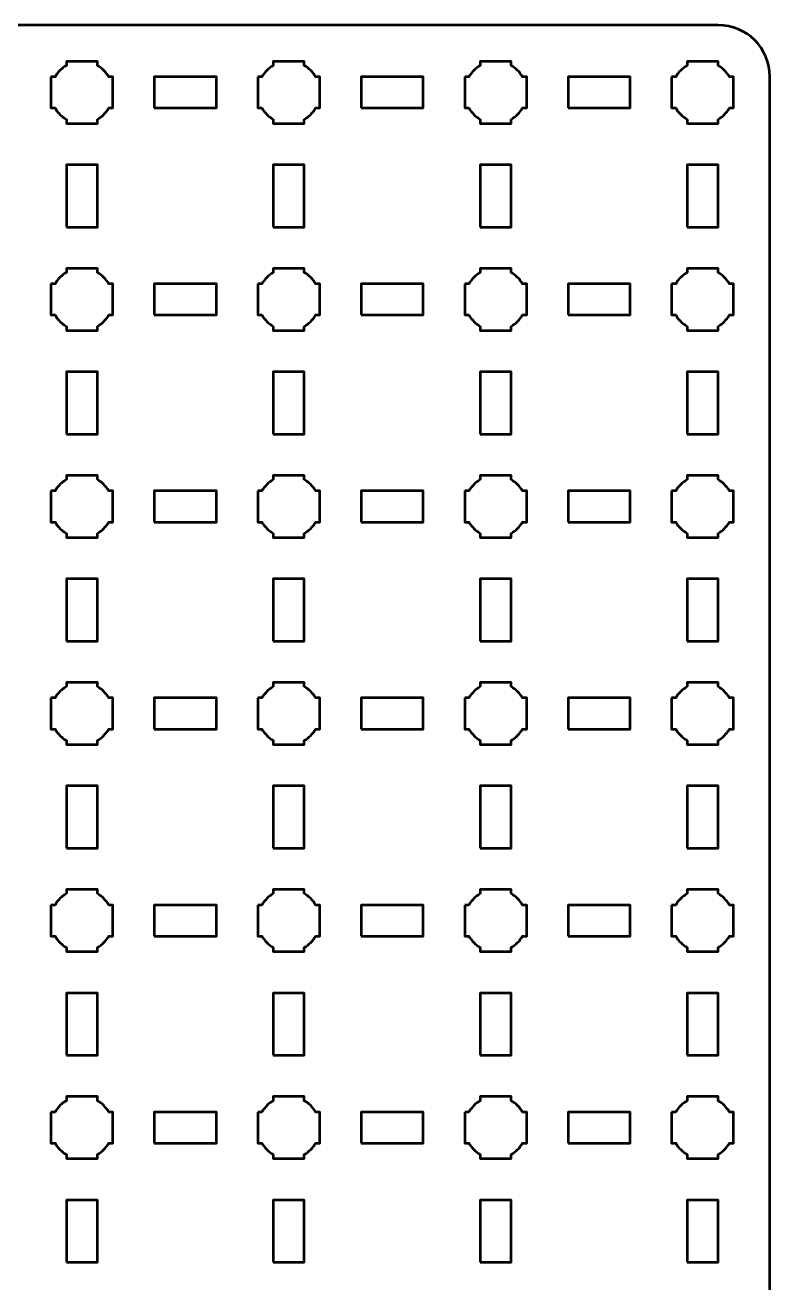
# Model space of a CAD drawing. Header units: centimetres. Extents: x -40.1 to 19.1, y -39.5 to 9.8.
# Drawn here: x 11.95 to 19.15, y -2.35 to 9.8 of the extents above; entities that cross this region are included whole.
import ezdxf

# ---------------------------------------------------------------- set-up
doc = ezdxf.new("R2010")
doc.units = ezdxf.units.CM
doc.header["$MEASUREMENT"] = 0
doc.layers.add('Layer 1', color=7, linetype='Continuous')

msp = doc.modelspace()

# ---------------------------------------------------------------- linework, layer by layer
at = {"layer": 'Layer 1', "color": 250, "lineweight": 53}
for points in [[(13.2, 9), (13.8, 9), (13.8, 9.3), (13.2, 9.3), (13.2, 9)], [(15.2, 9), (15.8, 9), (15.8, 9.3), (15.2, 9.3), (15.2, 9)], [(17.2, 9), (17.8, 9), (17.8, 9.3), (17.2, 9.3), (17.2, 9)], [(12.35, 7.85), (12.65, 7.85), (12.65, 8.45), (12.35, 8.45), (12.35, 7.85)], [(14.35, 7.85), (14.65, 7.85), (14.65, 8.45), (14.35, 8.45), (14.35, 7.85)], [(16.35, 7.85), (16.65, 7.85), (16.65, 8.45), (16.35, 8.45), (16.35, 7.85)], [(18.35, 7.85), (18.65, 7.85), (18.65, 8.45), (18.35, 8.45), (18.35, 7.85)], [(13.2, 7), (13.8, 7), (13.8, 7.3), (13.2, 7.3), (13.2, 7)], [(15.2, 7), (15.8, 7), (15.8, 7.3), (15.2, 7.3), (15.2, 7)], [(17.2, 7), (17.8, 7), (17.8, 7.3), (17.2, 7.3), (17.2, 7)], [(12.35, 5.85), (12.65, 5.85), (12.65, 6.45), (12.35, 6.45), (12.35, 5.85)], [(14.35, 5.85), (14.65, 5.85), (14.65, 6.45), (14.35, 6.45), (14.35, 5.85)], [(16.35, 5.85), (16.65, 5.85), (16.65, 6.45), (16.35, 6.45), (16.35, 5.85)], [(18.35, 5.85), (18.65, 5.85), (18.65, 6.45), (18.35, 6.45), (18.35, 5.85)], [(13.2, 5), (13.8, 5), (13.8, 5.3), (13.2, 5.3), (13.2, 5)], [(15.2, 5), (15.8, 5), (15.8, 5.3), (15.2, 5.3), (15.2, 5)], [(17.2, 5), (17.8, 5), (17.8, 5.3), (17.2, 5.3), (17.2, 5)], [(12.35, 3.85), (12.65, 3.85), (12.65, 4.45), (12.35, 4.45), (12.35, 3.85)], [(14.35, 3.85), (14.65, 3.85), (14.65, 4.45), (14.35, 4.45), (14.35, 3.85)], [(16.35, 3.85), (16.65, 3.85), (16.65, 4.45), (16.35, 4.45), (16.35, 3.85)], [(18.35, 3.85), (18.65, 3.85), (18.65, 4.45), (18.35, 4.45), (18.35, 3.85)], [(13.2, 3), (13.8, 3), (13.8, 3.3), (13.2, 3.3), (13.2, 3)], [(15.2, 3), (15.8, 3), (15.8, 3.3), (15.2, 3.3), (15.2, 3)], [(17.2, 3), (17.8, 3), (17.8, 3.3), (17.2, 3.3), (17.2, 3)], [(12.35, 1.85), (12.65, 1.85), (12.65, 2.45), (12.35, 2.45), (12.35, 1.85)], [(14.35, 1.85), (14.65, 1.85), (14.65, 2.45), (14.35, 2.45), (14.35, 1.85)], [(16.35, 1.85), (16.65, 1.85), (16.65, 2.45), (16.35, 2.45), (16.35, 1.85)], [(18.35, 1.85), (18.65, 1.85), (18.65, 2.45), (18.35, 2.45), (18.35, 1.85)], [(13.2, 1), (13.8, 1), (13.8, 1.3), (13.2, 1.3), (13.2, 1)], [(15.2, 1), (15.8, 1), (15.8, 1.3), (15.2, 1.3), (15.2, 1)], [(17.2, 1), (17.8, 1), (17.8, 1.3), (17.2, 1.3), (17.2, 1)], [(12.35, -0.15), (12.65, -0.15), (12.65, 0.45), (12.35, 0.45), (12.35, -0.15)], [(14.35, -0.15), (14.65, -0.15), (14.65, 0.45), (14.35, 0.45), (14.35, -0.15)], [(16.35, -0.15), (16.65, -0.15), (16.65, 0.45), (16.35, 0.45), (16.35, -0.15)], [(18.35, -0.15), (18.65, -0.15), (18.65, 0.45), (18.35, 0.45), (18.35, -0.15)], [(13.2, -1), (13.8, -1), (13.8, -0.7), (13.2, -0.7), (13.2, -1)], [(15.2, -1), (15.8, -1), (15.8, -0.7), (15.2, -0.7), (15.2, -1)], [(17.2, -1), (17.8, -1), (17.8, -0.7), (17.2, -0.7), (17.2, -1)], [(12.35, -2.15), (12.65, -2.15), (12.65, -1.55), (12.35, -1.55), (12.35, -2.15)], [(14.35, -2.15), (14.65, -2.15), (14.65, -1.55), (14.35, -1.55), (14.35, -2.15)], [(16.35, -2.15), (16.65, -2.15), (16.65, -1.55), (16.35, -1.55), (16.35, -2.15)], [(18.35, -2.15), (18.65, -2.15), (18.65, -1.55), (18.35, -1.55), (18.35, -2.15)]]:
    msp.add_lwpolyline(points, close=True, dxfattribs=at)
msp.add_open_spline([(-40.15, -39), (-40.15, -39), (-40.15, 9.3), (-40.15, 9.3), (-40.15, 9.3), (-40.15, 9.57609), (-39.92609, 9.8), (-39.65, 9.8), (-39.65, 9.8), (-39.65, 9.8), (18.65, 9.8), (18.65, 9.8), (18.65, 9.8), (18.92609, 9.8), (19.15, 9.57609), (19.15, 9.3), (19.15, 9.3), (19.15, 9.3), (19.15, -39), (19.15, -39), (19.15, -39), (19.15, -39.27609), (18.92609, -39.5), (18.65, -39.5), (18.65, -39.5), (18.65, -39.5), (-39.65, -39.5), (-39.65, -39.5), (-39.65, -39.5), (-39.92609, -39.5), (-40.15, -39.27609), (-40.15, -39)], degree=3, knots=[0, 0, 0, 0, 0.125, 0.125, 0.125, 0.125, 0.25, 0.25, 0.25, 0.25, 0.375, 0.375, 0.375, 0.375, 0.5, 0.5, 0.5, 0.5, 0.625, 0.625, 0.625, 0.625, 0.75, 0.75, 0.75, 0.75, 0.875, 0.875, 0.875, 0.875, 1, 1, 1, 1], dxfattribs=at)
at = {"layer": 'Layer 1', "lineweight": 53}
for points in [[(12.2, 9.3), (12.2, 9.3), (12.24015, 9.3), (12.24015, 9.3), (12.24015, 9.3), (12.2665, 9.34553), (12.30447, 9.3835), (12.35, 9.40985), (12.35, 9.40985), (12.35, 9.40985), (12.35, 9.45), (12.35, 9.45), (12.35, 9.45), (12.35, 9.45), (12.5, 9.45), (12.5, 9.45), (12.5, 9.45), (12.5, 9.45), (12.65, 9.45), (12.65, 9.45), (12.65, 9.45), (12.65, 9.45), (12.65, 9.40985), (12.65, 9.40985), (12.65, 9.40985), (12.69553, 9.3835), (12.7335, 9.34553), (12.75985, 9.3), (12.75985, 9.3), (12.75985, 9.3), (12.8, 9.3), (12.8, 9.3), (12.8, 9.3), (12.8, 9.3), (12.8, 9.15), (12.8, 9.15), (12.8, 9.15), (12.8, 9.15), (12.8, 9), (12.8, 9), (12.8, 9), (12.8, 9), (12.75985, 9), (12.75985, 9), (12.75985, 9), (12.7335, 8.95447), (12.69553, 8.9165), (12.65, 8.89015), (12.65, 8.89015), (12.65, 8.89015), (12.65, 8.85), (12.65, 8.85), (12.65, 8.85), (12.65, 8.85), (12.5, 8.85), (12.5, 8.85), (12.5, 8.85), (12.5, 8.85), (12.35, 8.85), (12.35, 8.85), (12.35, 8.85), (12.35, 8.85), (12.35, 8.89015), (12.35, 8.89015), (12.35, 8.89015), (12.30447, 8.9165), (12.2665, 8.95447), (12.24015, 9), (12.24015, 9), (12.24015, 9), (12.2, 9), (12.2, 9), (12.2, 9), (12.2, 9), (12.2, 9.15), (12.2, 9.15), (12.2, 9.15), (12.2, 9.15), (12.2, 9.3), (12.2, 9.3)], [(14.2, 9.3), (14.2, 9.3), (14.24015, 9.3), (14.24015, 9.3), (14.24015, 9.3), (14.2665, 9.34553), (14.30447, 9.3835), (14.35, 9.40985), (14.35, 9.40985), (14.35, 9.40985), (14.35, 9.45), (14.35, 9.45), (14.35, 9.45), (14.35, 9.45), (14.5, 9.45), (14.5, 9.45), (14.5, 9.45), (14.5, 9.45), (14.65, 9.45), (14.65, 9.45), (14.65, 9.45), (14.65, 9.45), (14.65, 9.40985), (14.65, 9.40985), (14.65, 9.40985), (14.69553, 9.3835), (14.7335, 9.34553), (14.75985, 9.3), (14.75985, 9.3), (14.75985, 9.3), (14.8, 9.3), (14.8, 9.3), (14.8, 9.3), (14.8, 9.3), (14.8, 9.15), (14.8, 9.15), (14.8, 9.15), (14.8, 9.15), (14.8, 9), (14.8, 9), (14.8, 9), (14.8, 9), (14.75985, 9), (14.75985, 9), (14.75985, 9), (14.7335, 8.95447), (14.69553, 8.9165), (14.65, 8.89015), (14.65, 8.89015), (14.65, 8.89015), (14.65, 8.85), (14.65, 8.85), (14.65, 8.85), (14.65, 8.85), (14.5, 8.85), (14.5, 8.85), (14.5, 8.85), (14.5, 8.85), (14.35, 8.85), (14.35, 8.85), (14.35, 8.85), (14.35, 8.85), (14.35, 8.89015), (14.35, 8.89015), (14.35, 8.89015), (14.30447, 8.9165), (14.2665, 8.95447), (14.24015, 9), (14.24015, 9), (14.24015, 9), (14.2, 9), (14.2, 9), (14.2, 9), (14.2, 9), (14.2, 9.15), (14.2, 9.15), (14.2, 9.15), (14.2, 9.15), (14.2, 9.3), (14.2, 9.3)], [(16.2, 9.3), (16.2, 9.3), (16.24015, 9.3), (16.24015, 9.3), (16.24015, 9.3), (16.2665, 9.34553), (16.30447, 9.3835), (16.35, 9.40985), (16.35, 9.40985), (16.35, 9.40985), (16.35, 9.45), (16.35, 9.45), (16.35, 9.45), (16.35, 9.45), (16.5, 9.45), (16.5, 9.45), (16.5, 9.45), (16.5, 9.45), (16.65, 9.45), (16.65, 9.45), (16.65, 9.45), (16.65, 9.45), (16.65, 9.40985), (16.65, 9.40985), (16.65, 9.40985), (16.69553, 9.3835), (16.7335, 9.34553), (16.75985, 9.3), (16.75985, 9.3), (16.75985, 9.3), (16.8, 9.3), (16.8, 9.3), (16.8, 9.3), (16.8, 9.3), (16.8, 9.15), (16.8, 9.15), (16.8, 9.15), (16.8, 9.15), (16.8, 9), (16.8, 9), (16.8, 9), (16.8, 9), (16.75985, 9), (16.75985, 9), (16.75985, 9), (16.7335, 8.95447), (16.69553, 8.9165), (16.65, 8.89015), (16.65, 8.89015), (16.65, 8.89015), (16.65, 8.85), (16.65, 8.85), (16.65, 8.85), (16.65, 8.85), (16.5, 8.85), (16.5, 8.85), (16.5, 8.85), (16.5, 8.85), (16.35, 8.85), (16.35, 8.85), (16.35, 8.85), (16.35, 8.85), (16.35, 8.89015), (16.35, 8.89015), (16.35, 8.89015), (16.30447, 8.9165), (16.2665, 8.95447), (16.24015, 9), (16.24015, 9), (16.24015, 9), (16.2, 9), (16.2, 9), (16.2, 9), (16.2, 9), (16.2, 9.15), (16.2, 9.15), (16.2, 9.15), (16.2, 9.15), (16.2, 9.3), (16.2, 9.3)], [(18.2, 9.3), (18.2, 9.3), (18.24015, 9.3), (18.24015, 9.3), (18.24015, 9.3), (18.2665, 9.34553), (18.30447, 9.3835), (18.35, 9.40985), (18.35, 9.40985), (18.35, 9.40985), (18.35, 9.45), (18.35, 9.45), (18.35, 9.45), (18.35, 9.45), (18.5, 9.45), (18.5, 9.45), (18.5, 9.45), (18.5, 9.45), (18.65, 9.45), (18.65, 9.45), (18.65, 9.45), (18.65, 9.45), (18.65, 9.40985), (18.65, 9.40985), (18.65, 9.40985), (18.69553, 9.3835), (18.7335, 9.34553), (18.75985, 9.3), (18.75985, 9.3), (18.75985, 9.3), (18.8, 9.3), (18.8, 9.3), (18.8, 9.3), (18.8, 9.3), (18.8, 9.15), (18.8, 9.15), (18.8, 9.15), (18.8, 9.15), (18.8, 9), (18.8, 9), (18.8, 9), (18.8, 9), (18.75985, 9), (18.75985, 9), (18.75985, 9), (18.7335, 8.95447), (18.69553, 8.9165), (18.65, 8.89015), (18.65, 8.89015), (18.65, 8.89015), (18.65, 8.85), (18.65, 8.85), (18.65, 8.85), (18.65, 8.85), (18.5, 8.85), (18.5, 8.85), (18.5, 8.85), (18.5, 8.85), (18.35, 8.85), (18.35, 8.85), (18.35, 8.85), (18.35, 8.85), (18.35, 8.89015), (18.35, 8.89015), (18.35, 8.89015), (18.30447, 8.9165), (18.2665, 8.95447), (18.24015, 9), (18.24015, 9), (18.24015, 9), (18.2, 9), (18.2, 9), (18.2, 9), (18.2, 9), (18.2, 9.15), (18.2, 9.15), (18.2, 9.15), (18.2, 9.15), (18.2, 9.3), (18.2, 9.3)], [(12.2, 7.3), (12.2, 7.3), (12.24015, 7.3), (12.24015, 7.3), (12.24015, 7.3), (12.2665, 7.34553), (12.30447, 7.3835), (12.35, 7.40985), (12.35, 7.40985), (12.35, 7.40985), (12.35, 7.45), (12.35, 7.45), (12.35, 7.45), (12.35, 7.45), (12.5, 7.45), (12.5, 7.45), (12.5, 7.45), (12.5, 7.45), (12.65, 7.45), (12.65, 7.45), (12.65, 7.45), (12.65, 7.45), (12.65, 7.40985), (12.65, 7.40985), (12.65, 7.40985), (12.69553, 7.3835), (12.7335, 7.34553), (12.75985, 7.3), (12.75985, 7.3), (12.75985, 7.3), (12.8, 7.3), (12.8, 7.3), (12.8, 7.3), (12.8, 7.3), (12.8, 7.15), (12.8, 7.15), (12.8, 7.15), (12.8, 7.15), (12.8, 7), (12.8, 7), (12.8, 7), (12.8, 7), (12.75985, 7), (12.75985, 7), (12.75985, 7), (12.7335, 6.95447), (12.69553, 6.9165), (12.65, 6.89015), (12.65, 6.89015), (12.65, 6.89015), (12.65, 6.85), (12.65, 6.85), (12.65, 6.85), (12.65, 6.85), (12.5, 6.85), (12.5, 6.85), (12.5, 6.85), (12.5, 6.85), (12.35, 6.85), (12.35, 6.85), (12.35, 6.85), (12.35, 6.85), (12.35, 6.89015), (12.35, 6.89015), (12.35, 6.89015), (12.30447, 6.9165), (12.2665, 6.95447), (12.24015, 7), (12.24015, 7), (12.24015, 7), (12.2, 7), (12.2, 7), (12.2, 7), (12.2, 7), (12.2, 7.15), (12.2, 7.15), (12.2, 7.15), (12.2, 7.15), (12.2, 7.3), (12.2, 7.3)], [(14.2, 7.3), (14.2, 7.3), (14.24015, 7.3), (14.24015, 7.3), (14.24015, 7.3), (14.2665, 7.34553), (14.30447, 7.3835), (14.35, 7.40985), (14.35, 7.40985), (14.35, 7.40985), (14.35, 7.45), (14.35, 7.45), (14.35, 7.45), (14.35, 7.45), (14.5, 7.45), (14.5, 7.45), (14.5, 7.45), (14.5, 7.45), (14.65, 7.45), (14.65, 7.45), (14.65, 7.45), (14.65, 7.45), (14.65, 7.40985), (14.65, 7.40985), (14.65, 7.40985), (14.69553, 7.3835), (14.7335, 7.34553), (14.75985, 7.3), (14.75985, 7.3), (14.75985, 7.3), (14.8, 7.3), (14.8, 7.3), (14.8, 7.3), (14.8, 7.3), (14.8, 7.15), (14.8, 7.15), (14.8, 7.15), (14.8, 7.15), (14.8, 7), (14.8, 7), (14.8, 7), (14.8, 7), (14.75985, 7), (14.75985, 7), (14.75985, 7), (14.7335, 6.95447), (14.69553, 6.9165), (14.65, 6.89015), (14.65, 6.89015), (14.65, 6.89015), (14.65, 6.85), (14.65, 6.85), (14.65, 6.85), (14.65, 6.85), (14.5, 6.85), (14.5, 6.85), (14.5, 6.85), (14.5, 6.85), (14.35, 6.85), (14.35, 6.85), (14.35, 6.85), (14.35, 6.85), (14.35, 6.89015), (14.35, 6.89015), (14.35, 6.89015), (14.30447, 6.9165), (14.2665, 6.95447), (14.24015, 7), (14.24015, 7), (14.24015, 7), (14.2, 7), (14.2, 7), (14.2, 7), (14.2, 7), (14.2, 7.15), (14.2, 7.15), (14.2, 7.15), (14.2, 7.15), (14.2, 7.3), (14.2, 7.3)], [(16.2, 7.3), (16.2, 7.3), (16.24015, 7.3), (16.24015, 7.3), (16.24015, 7.3), (16.2665, 7.34553), (16.30447, 7.3835), (16.35, 7.40985), (16.35, 7.40985), (16.35, 7.40985), (16.35, 7.45), (16.35, 7.45), (16.35, 7.45), (16.35, 7.45), (16.5, 7.45), (16.5, 7.45), (16.5, 7.45), (16.5, 7.45), (16.65, 7.45), (16.65, 7.45), (16.65, 7.45), (16.65, 7.45), (16.65, 7.40985), (16.65, 7.40985), (16.65, 7.40985), (16.69553, 7.3835), (16.7335, 7.34553), (16.75985, 7.3), (16.75985, 7.3), (16.75985, 7.3), (16.8, 7.3), (16.8, 7.3), (16.8, 7.3), (16.8, 7.3), (16.8, 7.15), (16.8, 7.15), (16.8, 7.15), (16.8, 7.15), (16.8, 7), (16.8, 7), (16.8, 7), (16.8, 7), (16.75985, 7), (16.75985, 7), (16.75985, 7), (16.7335, 6.95447), (16.69553, 6.9165), (16.65, 6.89015), (16.65, 6.89015), (16.65, 6.89015), (16.65, 6.85), (16.65, 6.85), (16.65, 6.85), (16.65, 6.85), (16.5, 6.85), (16.5, 6.85), (16.5, 6.85), (16.5, 6.85), (16.35, 6.85), (16.35, 6.85), (16.35, 6.85), (16.35, 6.85), (16.35, 6.89015), (16.35, 6.89015), (16.35, 6.89015), (16.30447, 6.9165), (16.2665, 6.95447), (16.24015, 7), (16.24015, 7), (16.24015, 7), (16.2, 7), (16.2, 7), (16.2, 7), (16.2, 7), (16.2, 7.15), (16.2, 7.15), (16.2, 7.15), (16.2, 7.15), (16.2, 7.3), (16.2, 7.3)], [(18.2, 7.3), (18.2, 7.3), (18.24015, 7.3), (18.24015, 7.3), (18.24015, 7.3), (18.2665, 7.34553), (18.30447, 7.3835), (18.35, 7.40985), (18.35, 7.40985), (18.35, 7.40985), (18.35, 7.45), (18.35, 7.45), (18.35, 7.45), (18.35, 7.45), (18.5, 7.45), (18.5, 7.45), (18.5, 7.45), (18.5, 7.45), (18.65, 7.45), (18.65, 7.45), (18.65, 7.45), (18.65, 7.45), (18.65, 7.40985), (18.65, 7.40985), (18.65, 7.40985), (18.69553, 7.3835), (18.7335, 7.34553), (18.75985, 7.3), (18.75985, 7.3), (18.75985, 7.3), (18.8, 7.3), (18.8, 7.3), (18.8, 7.3), (18.8, 7.3), (18.8, 7.15), (18.8, 7.15), (18.8, 7.15), (18.8, 7.15), (18.8, 7), (18.8, 7), (18.8, 7), (18.8, 7), (18.75985, 7), (18.75985, 7), (18.75985, 7), (18.7335, 6.95447), (18.69553, 6.9165), (18.65, 6.89015), (18.65, 6.89015), (18.65, 6.89015), (18.65, 6.85), (18.65, 6.85), (18.65, 6.85), (18.65, 6.85), (18.5, 6.85), (18.5, 6.85), (18.5, 6.85), (18.5, 6.85), (18.35, 6.85), (18.35, 6.85), (18.35, 6.85), (18.35, 6.85), (18.35, 6.89015), (18.35, 6.89015), (18.35, 6.89015), (18.30447, 6.9165), (18.2665, 6.95447), (18.24015, 7), (18.24015, 7), (18.24015, 7), (18.2, 7), (18.2, 7), (18.2, 7), (18.2, 7), (18.2, 7.15), (18.2, 7.15), (18.2, 7.15), (18.2, 7.15), (18.2, 7.3), (18.2, 7.3)], [(12.2, 5.3), (12.2, 5.3), (12.24015, 5.3), (12.24015, 5.3), (12.24015, 5.3), (12.2665, 5.34553), (12.30447, 5.3835), (12.35, 5.40985), (12.35, 5.40985), (12.35, 5.40985), (12.35, 5.45), (12.35, 5.45), (12.35, 5.45), (12.35, 5.45), (12.5, 5.45), (12.5, 5.45), (12.5, 5.45), (12.5, 5.45), (12.65, 5.45), (12.65, 5.45), (12.65, 5.45), (12.65, 5.45), (12.65, 5.40985), (12.65, 5.40985), (12.65, 5.40985), (12.69553, 5.3835), (12.7335, 5.34553), (12.75985, 5.3), (12.75985, 5.3), (12.75985, 5.3), (12.8, 5.3), (12.8, 5.3), (12.8, 5.3), (12.8, 5.3), (12.8, 5.15), (12.8, 5.15), (12.8, 5.15), (12.8, 5.15), (12.8, 5), (12.8, 5), (12.8, 5), (12.8, 5), (12.75985, 5), (12.75985, 5), (12.75985, 5), (12.7335, 4.95447), (12.69553, 4.9165), (12.65, 4.89015), (12.65, 4.89015), (12.65, 4.89015), (12.65, 4.85), (12.65, 4.85), (12.65, 4.85), (12.65, 4.85), (12.5, 4.85), (12.5, 4.85), (12.5, 4.85), (12.5, 4.85), (12.35, 4.85), (12.35, 4.85), (12.35, 4.85), (12.35, 4.85), (12.35, 4.89015), (12.35, 4.89015), (12.35, 4.89015), (12.30447, 4.9165), (12.2665, 4.95447), (12.24015, 5), (12.24015, 5), (12.24015, 5), (12.2, 5), (12.2, 5), (12.2, 5), (12.2, 5), (12.2, 5.15), (12.2, 5.15), (12.2, 5.15), (12.2, 5.15), (12.2, 5.3), (12.2, 5.3)], [(14.2, 5.3), (14.2, 5.3), (14.24015, 5.3), (14.24015, 5.3), (14.24015, 5.3), (14.2665, 5.34553), (14.30447, 5.3835), (14.35, 5.40985), (14.35, 5.40985), (14.35, 5.40985), (14.35, 5.45), (14.35, 5.45), (14.35, 5.45), (14.35, 5.45), (14.5, 5.45), (14.5, 5.45), (14.5, 5.45), (14.5, 5.45), (14.65, 5.45), (14.65, 5.45), (14.65, 5.45), (14.65, 5.45), (14.65, 5.40985), (14.65, 5.40985), (14.65, 5.40985), (14.69553, 5.3835), (14.7335, 5.34553), (14.75985, 5.3), (14.75985, 5.3), (14.75985, 5.3), (14.8, 5.3), (14.8, 5.3), (14.8, 5.3), (14.8, 5.3), (14.8, 5.15), (14.8, 5.15), (14.8, 5.15), (14.8, 5.15), (14.8, 5), (14.8, 5), (14.8, 5), (14.8, 5), (14.75985, 5), (14.75985, 5), (14.75985, 5), (14.7335, 4.95447), (14.69553, 4.9165), (14.65, 4.89015), (14.65, 4.89015), (14.65, 4.89015), (14.65, 4.85), (14.65, 4.85), (14.65, 4.85), (14.65, 4.85), (14.5, 4.85), (14.5, 4.85), (14.5, 4.85), (14.5, 4.85), (14.35, 4.85), (14.35, 4.85), (14.35, 4.85), (14.35, 4.85), (14.35, 4.89015), (14.35, 4.89015), (14.35, 4.89015), (14.30447, 4.9165), (14.2665, 4.95447), (14.24015, 5), (14.24015, 5), (14.24015, 5), (14.2, 5), (14.2, 5), (14.2, 5), (14.2, 5), (14.2, 5.15), (14.2, 5.15), (14.2, 5.15), (14.2, 5.15), (14.2, 5.3), (14.2, 5.3)], [(16.2, 5.3), (16.2, 5.3), (16.24015, 5.3), (16.24015, 5.3), (16.24015, 5.3), (16.2665, 5.34553), (16.30447, 5.3835), (16.35, 5.40985), (16.35, 5.40985), (16.35, 5.40985), (16.35, 5.45), (16.35, 5.45), (16.35, 5.45), (16.35, 5.45), (16.5, 5.45), (16.5, 5.45), (16.5, 5.45), (16.5, 5.45), (16.65, 5.45), (16.65, 5.45), (16.65, 5.45), (16.65, 5.45), (16.65, 5.40985), (16.65, 5.40985), (16.65, 5.40985), (16.69553, 5.3835), (16.7335, 5.34553), (16.75985, 5.3), (16.75985, 5.3), (16.75985, 5.3), (16.8, 5.3), (16.8, 5.3), (16.8, 5.3), (16.8, 5.3), (16.8, 5.15), (16.8, 5.15), (16.8, 5.15), (16.8, 5.15), (16.8, 5), (16.8, 5), (16.8, 5), (16.8, 5), (16.75985, 5), (16.75985, 5), (16.75985, 5), (16.7335, 4.95447), (16.69553, 4.9165), (16.65, 4.89015), (16.65, 4.89015), (16.65, 4.89015), (16.65, 4.85), (16.65, 4.85), (16.65, 4.85), (16.65, 4.85), (16.5, 4.85), (16.5, 4.85), (16.5, 4.85), (16.5, 4.85), (16.35, 4.85), (16.35, 4.85), (16.35, 4.85), (16.35, 4.85), (16.35, 4.89015), (16.35, 4.89015), (16.35, 4.89015), (16.30447, 4.9165), (16.2665, 4.95447), (16.24015, 5), (16.24015, 5), (16.24015, 5), (16.2, 5), (16.2, 5), (16.2, 5), (16.2, 5), (16.2, 5.15), (16.2, 5.15), (16.2, 5.15), (16.2, 5.15), (16.2, 5.3), (16.2, 5.3)], [(18.2, 5.3), (18.2, 5.3), (18.24015, 5.3), (18.24015, 5.3), (18.24015, 5.3), (18.2665, 5.34553), (18.30447, 5.3835), (18.35, 5.40985), (18.35, 5.40985), (18.35, 5.40985), (18.35, 5.45), (18.35, 5.45), (18.35, 5.45), (18.35, 5.45), (18.5, 5.45), (18.5, 5.45), (18.5, 5.45), (18.5, 5.45), (18.65, 5.45), (18.65, 5.45), (18.65, 5.45), (18.65, 5.45), (18.65, 5.40985), (18.65, 5.40985), (18.65, 5.40985), (18.69553, 5.3835), (18.7335, 5.34553), (18.75985, 5.3), (18.75985, 5.3), (18.75985, 5.3), (18.8, 5.3), (18.8, 5.3), (18.8, 5.3), (18.8, 5.3), (18.8, 5.15), (18.8, 5.15), (18.8, 5.15), (18.8, 5.15), (18.8, 5), (18.8, 5), (18.8, 5), (18.8, 5), (18.75985, 5), (18.75985, 5), (18.75985, 5), (18.7335, 4.95447), (18.69553, 4.9165), (18.65, 4.89015), (18.65, 4.89015), (18.65, 4.89015), (18.65, 4.85), (18.65, 4.85), (18.65, 4.85), (18.65, 4.85), (18.5, 4.85), (18.5, 4.85), (18.5, 4.85), (18.5, 4.85), (18.35, 4.85), (18.35, 4.85), (18.35, 4.85), (18.35, 4.85), (18.35, 4.89015), (18.35, 4.89015), (18.35, 4.89015), (18.30447, 4.9165), (18.2665, 4.95447), (18.24015, 5), (18.24015, 5), (18.24015, 5), (18.2, 5), (18.2, 5), (18.2, 5), (18.2, 5), (18.2, 5.15), (18.2, 5.15), (18.2, 5.15), (18.2, 5.15), (18.2, 5.3), (18.2, 5.3)], [(12.2, 3.3), (12.2, 3.3), (12.24015, 3.3), (12.24015, 3.3), (12.24015, 3.3), (12.2665, 3.34553), (12.30447, 3.3835), (12.35, 3.40985), (12.35, 3.40985), (12.35, 3.40985), (12.35, 3.45), (12.35, 3.45), (12.35, 3.45), (12.35, 3.45), (12.5, 3.45), (12.5, 3.45), (12.5, 3.45), (12.5, 3.45), (12.65, 3.45), (12.65, 3.45), (12.65, 3.45), (12.65, 3.45), (12.65, 3.40985), (12.65, 3.40985), (12.65, 3.40985), (12.69553, 3.3835), (12.7335, 3.34553), (12.75985, 3.3), (12.75985, 3.3), (12.75985, 3.3), (12.8, 3.3), (12.8, 3.3), (12.8, 3.3), (12.8, 3.3), (12.8, 3.15), (12.8, 3.15), (12.8, 3.15), (12.8, 3.15), (12.8, 3), (12.8, 3), (12.8, 3), (12.8, 3), (12.75985, 3), (12.75985, 3), (12.75985, 3), (12.7335, 2.95447), (12.69553, 2.9165), (12.65, 2.89015), (12.65, 2.89015), (12.65, 2.89015), (12.65, 2.85), (12.65, 2.85), (12.65, 2.85), (12.65, 2.85), (12.5, 2.85), (12.5, 2.85), (12.5, 2.85), (12.5, 2.85), (12.35, 2.85), (12.35, 2.85), (12.35, 2.85), (12.35, 2.85), (12.35, 2.89015), (12.35, 2.89015), (12.35, 2.89015), (12.30447, 2.9165), (12.2665, 2.95447), (12.24015, 3), (12.24015, 3), (12.24015, 3), (12.2, 3), (12.2, 3), (12.2, 3), (12.2, 3), (12.2, 3.15), (12.2, 3.15), (12.2, 3.15), (12.2, 3.15), (12.2, 3.3), (12.2, 3.3)], [(14.2, 3.3), (14.2, 3.3), (14.24015, 3.3), (14.24015, 3.3), (14.24015, 3.3), (14.2665, 3.34553), (14.30447, 3.3835), (14.35, 3.40985), (14.35, 3.40985), (14.35, 3.40985), (14.35, 3.45), (14.35, 3.45), (14.35, 3.45), (14.35, 3.45), (14.5, 3.45), (14.5, 3.45), (14.5, 3.45), (14.5, 3.45), (14.65, 3.45), (14.65, 3.45), (14.65, 3.45), (14.65, 3.45), (14.65, 3.40985), (14.65, 3.40985), (14.65, 3.40985), (14.69553, 3.3835), (14.7335, 3.34553), (14.75985, 3.3), (14.75985, 3.3), (14.75985, 3.3), (14.8, 3.3), (14.8, 3.3), (14.8, 3.3), (14.8, 3.3), (14.8, 3.15), (14.8, 3.15), (14.8, 3.15), (14.8, 3.15), (14.8, 3), (14.8, 3), (14.8, 3), (14.8, 3), (14.75985, 3), (14.75985, 3), (14.75985, 3), (14.7335, 2.95447), (14.69553, 2.9165), (14.65, 2.89015), (14.65, 2.89015), (14.65, 2.89015), (14.65, 2.85), (14.65, 2.85), (14.65, 2.85), (14.65, 2.85), (14.5, 2.85), (14.5, 2.85), (14.5, 2.85), (14.5, 2.85), (14.35, 2.85), (14.35, 2.85), (14.35, 2.85), (14.35, 2.85), (14.35, 2.89015), (14.35, 2.89015), (14.35, 2.89015), (14.30447, 2.9165), (14.2665, 2.95447), (14.24015, 3), (14.24015, 3), (14.24015, 3), (14.2, 3), (14.2, 3), (14.2, 3), (14.2, 3), (14.2, 3.15), (14.2, 3.15), (14.2, 3.15), (14.2, 3.15), (14.2, 3.3), (14.2, 3.3)], [(16.2, 3.3), (16.2, 3.3), (16.24015, 3.3), (16.24015, 3.3), (16.24015, 3.3), (16.2665, 3.34553), (16.30447, 3.3835), (16.35, 3.40985), (16.35, 3.40985), (16.35, 3.40985), (16.35, 3.45), (16.35, 3.45), (16.35, 3.45), (16.35, 3.45), (16.5, 3.45), (16.5, 3.45), (16.5, 3.45), (16.5, 3.45), (16.65, 3.45), (16.65, 3.45), (16.65, 3.45), (16.65, 3.45), (16.65, 3.40985), (16.65, 3.40985), (16.65, 3.40985), (16.69553, 3.3835), (16.7335, 3.34553), (16.75985, 3.3), (16.75985, 3.3), (16.75985, 3.3), (16.8, 3.3), (16.8, 3.3), (16.8, 3.3), (16.8, 3.3), (16.8, 3.15), (16.8, 3.15), (16.8, 3.15), (16.8, 3.15), (16.8, 3), (16.8, 3), (16.8, 3), (16.8, 3), (16.75985, 3), (16.75985, 3), (16.75985, 3), (16.7335, 2.95447), (16.69553, 2.9165), (16.65, 2.89015), (16.65, 2.89015), (16.65, 2.89015), (16.65, 2.85), (16.65, 2.85), (16.65, 2.85), (16.65, 2.85), (16.5, 2.85), (16.5, 2.85), (16.5, 2.85), (16.5, 2.85), (16.35, 2.85), (16.35, 2.85), (16.35, 2.85), (16.35, 2.85), (16.35, 2.89015), (16.35, 2.89015), (16.35, 2.89015), (16.30447, 2.9165), (16.2665, 2.95447), (16.24015, 3), (16.24015, 3), (16.24015, 3), (16.2, 3), (16.2, 3), (16.2, 3), (16.2, 3), (16.2, 3.15), (16.2, 3.15), (16.2, 3.15), (16.2, 3.15), (16.2, 3.3), (16.2, 3.3)], [(18.2, 3.3), (18.2, 3.3), (18.24015, 3.3), (18.24015, 3.3), (18.24015, 3.3), (18.2665, 3.34553), (18.30447, 3.3835), (18.35, 3.40985), (18.35, 3.40985), (18.35, 3.40985), (18.35, 3.45), (18.35, 3.45), (18.35, 3.45), (18.35, 3.45), (18.5, 3.45), (18.5, 3.45), (18.5, 3.45), (18.5, 3.45), (18.65, 3.45), (18.65, 3.45), (18.65, 3.45), (18.65, 3.45), (18.65, 3.40985), (18.65, 3.40985), (18.65, 3.40985), (18.69553, 3.3835), (18.7335, 3.34553), (18.75985, 3.3), (18.75985, 3.3), (18.75985, 3.3), (18.8, 3.3), (18.8, 3.3), (18.8, 3.3), (18.8, 3.3), (18.8, 3.15), (18.8, 3.15), (18.8, 3.15), (18.8, 3.15), (18.8, 3), (18.8, 3), (18.8, 3), (18.8, 3), (18.75985, 3), (18.75985, 3), (18.75985, 3), (18.7335, 2.95447), (18.69553, 2.9165), (18.65, 2.89015), (18.65, 2.89015), (18.65, 2.89015), (18.65, 2.85), (18.65, 2.85), (18.65, 2.85), (18.65, 2.85), (18.5, 2.85), (18.5, 2.85), (18.5, 2.85), (18.5, 2.85), (18.35, 2.85), (18.35, 2.85), (18.35, 2.85), (18.35, 2.85), (18.35, 2.89015), (18.35, 2.89015), (18.35, 2.89015), (18.30447, 2.9165), (18.2665, 2.95447), (18.24015, 3), (18.24015, 3), (18.24015, 3), (18.2, 3), (18.2, 3), (18.2, 3), (18.2, 3), (18.2, 3.15), (18.2, 3.15), (18.2, 3.15), (18.2, 3.15), (18.2, 3.3), (18.2, 3.3)], [(12.2, 1.3), (12.2, 1.3), (12.24015, 1.3), (12.24015, 1.3), (12.24015, 1.3), (12.2665, 1.34553), (12.30447, 1.3835), (12.35, 1.40985), (12.35, 1.40985), (12.35, 1.40985), (12.35, 1.45), (12.35, 1.45), (12.35, 1.45), (12.35, 1.45), (12.5, 1.45), (12.5, 1.45), (12.5, 1.45), (12.5, 1.45), (12.65, 1.45), (12.65, 1.45), (12.65, 1.45), (12.65, 1.45), (12.65, 1.40985), (12.65, 1.40985), (12.65, 1.40985), (12.69553, 1.3835), (12.7335, 1.34553), (12.75985, 1.3), (12.75985, 1.3), (12.75985, 1.3), (12.8, 1.3), (12.8, 1.3), (12.8, 1.3), (12.8, 1.3), (12.8, 1.15), (12.8, 1.15), (12.8, 1.15), (12.8, 1.15), (12.8, 1), (12.8, 1), (12.8, 1), (12.8, 1), (12.75985, 1), (12.75985, 1), (12.75985, 1), (12.7335, 0.95447), (12.69553, 0.9165), (12.65, 0.89015), (12.65, 0.89015), (12.65, 0.89015), (12.65, 0.85), (12.65, 0.85), (12.65, 0.85), (12.65, 0.85), (12.5, 0.85), (12.5, 0.85), (12.5, 0.85), (12.5, 0.85), (12.35, 0.85), (12.35, 0.85), (12.35, 0.85), (12.35, 0.85), (12.35, 0.89015), (12.35, 0.89015), (12.35, 0.89015), (12.30447, 0.9165), (12.2665, 0.95447), (12.24015, 1), (12.24015, 1), (12.24015, 1), (12.2, 1), (12.2, 1), (12.2, 1), (12.2, 1), (12.2, 1.15), (12.2, 1.15), (12.2, 1.15), (12.2, 1.15), (12.2, 1.3), (12.2, 1.3)], [(14.2, 1.3), (14.2, 1.3), (14.24015, 1.3), (14.24015, 1.3), (14.24015, 1.3), (14.2665, 1.34553), (14.30447, 1.3835), (14.35, 1.40985), (14.35, 1.40985), (14.35, 1.40985), (14.35, 1.45), (14.35, 1.45), (14.35, 1.45), (14.35, 1.45), (14.5, 1.45), (14.5, 1.45), (14.5, 1.45), (14.5, 1.45), (14.65, 1.45), (14.65, 1.45), (14.65, 1.45), (14.65, 1.45), (14.65, 1.40985), (14.65, 1.40985), (14.65, 1.40985), (14.69553, 1.3835), (14.7335, 1.34553), (14.75985, 1.3), (14.75985, 1.3), (14.75985, 1.3), (14.8, 1.3), (14.8, 1.3), (14.8, 1.3), (14.8, 1.3), (14.8, 1.15), (14.8, 1.15), (14.8, 1.15), (14.8, 1.15), (14.8, 1), (14.8, 1), (14.8, 1), (14.8, 1), (14.75985, 1), (14.75985, 1), (14.75985, 1), (14.7335, 0.95447), (14.69553, 0.9165), (14.65, 0.89015), (14.65, 0.89015), (14.65, 0.89015), (14.65, 0.85), (14.65, 0.85), (14.65, 0.85), (14.65, 0.85), (14.5, 0.85), (14.5, 0.85), (14.5, 0.85), (14.5, 0.85), (14.35, 0.85), (14.35, 0.85), (14.35, 0.85), (14.35, 0.85), (14.35, 0.89015), (14.35, 0.89015), (14.35, 0.89015), (14.30447, 0.9165), (14.2665, 0.95447), (14.24015, 1), (14.24015, 1), (14.24015, 1), (14.2, 1), (14.2, 1), (14.2, 1), (14.2, 1), (14.2, 1.15), (14.2, 1.15), (14.2, 1.15), (14.2, 1.15), (14.2, 1.3), (14.2, 1.3)], [(16.2, 1.3), (16.2, 1.3), (16.24015, 1.3), (16.24015, 1.3), (16.24015, 1.3), (16.2665, 1.34553), (16.30447, 1.3835), (16.35, 1.40985), (16.35, 1.40985), (16.35, 1.40985), (16.35, 1.45), (16.35, 1.45), (16.35, 1.45), (16.35, 1.45), (16.5, 1.45), (16.5, 1.45), (16.5, 1.45), (16.5, 1.45), (16.65, 1.45), (16.65, 1.45), (16.65, 1.45), (16.65, 1.45), (16.65, 1.40985), (16.65, 1.40985), (16.65, 1.40985), (16.69553, 1.3835), (16.7335, 1.34553), (16.75985, 1.3), (16.75985, 1.3), (16.75985, 1.3), (16.8, 1.3), (16.8, 1.3), (16.8, 1.3), (16.8, 1.3), (16.8, 1.15), (16.8, 1.15), (16.8, 1.15), (16.8, 1.15), (16.8, 1), (16.8, 1), (16.8, 1), (16.8, 1), (16.75985, 1), (16.75985, 1), (16.75985, 1), (16.7335, 0.95447), (16.69553, 0.9165), (16.65, 0.89015), (16.65, 0.89015), (16.65, 0.89015), (16.65, 0.85), (16.65, 0.85), (16.65, 0.85), (16.65, 0.85), (16.5, 0.85), (16.5, 0.85), (16.5, 0.85), (16.5, 0.85), (16.35, 0.85), (16.35, 0.85), (16.35, 0.85), (16.35, 0.85), (16.35, 0.89015), (16.35, 0.89015), (16.35, 0.89015), (16.30447, 0.9165), (16.2665, 0.95447), (16.24015, 1), (16.24015, 1), (16.24015, 1), (16.2, 1), (16.2, 1), (16.2, 1), (16.2, 1), (16.2, 1.15), (16.2, 1.15), (16.2, 1.15), (16.2, 1.15), (16.2, 1.3), (16.2, 1.3)], [(18.2, 1.3), (18.2, 1.3), (18.24015, 1.3), (18.24015, 1.3), (18.24015, 1.3), (18.2665, 1.34553), (18.30447, 1.3835), (18.35, 1.40985), (18.35, 1.40985), (18.35, 1.40985), (18.35, 1.45), (18.35, 1.45), (18.35, 1.45), (18.35, 1.45), (18.5, 1.45), (18.5, 1.45), (18.5, 1.45), (18.5, 1.45), (18.65, 1.45), (18.65, 1.45), (18.65, 1.45), (18.65, 1.45), (18.65, 1.40985), (18.65, 1.40985), (18.65, 1.40985), (18.69553, 1.3835), (18.7335, 1.34553), (18.75985, 1.3), (18.75985, 1.3), (18.75985, 1.3), (18.8, 1.3), (18.8, 1.3), (18.8, 1.3), (18.8, 1.3), (18.8, 1.15), (18.8, 1.15), (18.8, 1.15), (18.8, 1.15), (18.8, 1), (18.8, 1), (18.8, 1), (18.8, 1), (18.75985, 1), (18.75985, 1), (18.75985, 1), (18.7335, 0.95447), (18.69553, 0.9165), (18.65, 0.89015), (18.65, 0.89015), (18.65, 0.89015), (18.65, 0.85), (18.65, 0.85), (18.65, 0.85), (18.65, 0.85), (18.5, 0.85), (18.5, 0.85), (18.5, 0.85), (18.5, 0.85), (18.35, 0.85), (18.35, 0.85), (18.35, 0.85), (18.35, 0.85), (18.35, 0.89015), (18.35, 0.89015), (18.35, 0.89015), (18.30447, 0.9165), (18.2665, 0.95447), (18.24015, 1), (18.24015, 1), (18.24015, 1), (18.2, 1), (18.2, 1), (18.2, 1), (18.2, 1), (18.2, 1.15), (18.2, 1.15), (18.2, 1.15), (18.2, 1.15), (18.2, 1.3), (18.2, 1.3)], [(12.2, -0.7), (12.2, -0.7), (12.24015, -0.7), (12.24015, -0.7), (12.24015, -0.7), (12.2665, -0.65447), (12.30447, -0.6165), (12.35, -0.59015), (12.35, -0.59015), (12.35, -0.59015), (12.35, -0.55), (12.35, -0.55), (12.35, -0.55), (12.35, -0.55), (12.5, -0.55), (12.5, -0.55), (12.5, -0.55), (12.5, -0.55), (12.65, -0.55), (12.65, -0.55), (12.65, -0.55), (12.65, -0.55), (12.65, -0.59015), (12.65, -0.59015), (12.65, -0.59015), (12.69553, -0.6165), (12.7335, -0.65447), (12.75985, -0.7), (12.75985, -0.7), (12.75985, -0.7), (12.8, -0.7), (12.8, -0.7), (12.8, -0.7), (12.8, -0.7), (12.8, -0.85), (12.8, -0.85), (12.8, -0.85), (12.8, -0.85), (12.8, -1), (12.8, -1), (12.8, -1), (12.8, -1), (12.75985, -1), (12.75985, -1), (12.75985, -1), (12.7335, -1.04553), (12.69553, -1.0835), (12.65, -1.10985), (12.65, -1.10985), (12.65, -1.10985), (12.65, -1.15), (12.65, -1.15), (12.65, -1.15), (12.65, -1.15), (12.5, -1.15), (12.5, -1.15), (12.5, -1.15), (12.5, -1.15), (12.35, -1.15), (12.35, -1.15), (12.35, -1.15), (12.35, -1.15), (12.35, -1.10985), (12.35, -1.10985), (12.35, -1.10985), (12.30447, -1.0835), (12.2665, -1.04553), (12.24015, -1), (12.24015, -1), (12.24015, -1), (12.2, -1), (12.2, -1), (12.2, -1), (12.2, -1), (12.2, -0.85), (12.2, -0.85), (12.2, -0.85), (12.2, -0.85), (12.2, -0.7), (12.2, -0.7)], [(14.2, -0.7), (14.2, -0.7), (14.24015, -0.7), (14.24015, -0.7), (14.24015, -0.7), (14.2665, -0.65447), (14.30447, -0.6165), (14.35, -0.59015), (14.35, -0.59015), (14.35, -0.59015), (14.35, -0.55), (14.35, -0.55), (14.35, -0.55), (14.35, -0.55), (14.5, -0.55), (14.5, -0.55), (14.5, -0.55), (14.5, -0.55), (14.65, -0.55), (14.65, -0.55), (14.65, -0.55), (14.65, -0.55), (14.65, -0.59015), (14.65, -0.59015), (14.65, -0.59015), (14.69553, -0.6165), (14.7335, -0.65447), (14.75985, -0.7), (14.75985, -0.7), (14.75985, -0.7), (14.8, -0.7), (14.8, -0.7), (14.8, -0.7), (14.8, -0.7), (14.8, -0.85), (14.8, -0.85), (14.8, -0.85), (14.8, -0.85), (14.8, -1), (14.8, -1), (14.8, -1), (14.8, -1), (14.75985, -1), (14.75985, -1), (14.75985, -1), (14.7335, -1.04553), (14.69553, -1.0835), (14.65, -1.10985), (14.65, -1.10985), (14.65, -1.10985), (14.65, -1.15), (14.65, -1.15), (14.65, -1.15), (14.65, -1.15), (14.5, -1.15), (14.5, -1.15), (14.5, -1.15), (14.5, -1.15), (14.35, -1.15), (14.35, -1.15), (14.35, -1.15), (14.35, -1.15), (14.35, -1.10985), (14.35, -1.10985), (14.35, -1.10985), (14.30447, -1.0835), (14.2665, -1.04553), (14.24015, -1), (14.24015, -1), (14.24015, -1), (14.2, -1), (14.2, -1), (14.2, -1), (14.2, -1), (14.2, -0.85), (14.2, -0.85), (14.2, -0.85), (14.2, -0.85), (14.2, -0.7), (14.2, -0.7)], [(16.2, -0.7), (16.2, -0.7), (16.24015, -0.7), (16.24015, -0.7), (16.24015, -0.7), (16.2665, -0.65447), (16.30447, -0.6165), (16.35, -0.59015), (16.35, -0.59015), (16.35, -0.59015), (16.35, -0.55), (16.35, -0.55), (16.35, -0.55), (16.35, -0.55), (16.5, -0.55), (16.5, -0.55), (16.5, -0.55), (16.5, -0.55), (16.65, -0.55), (16.65, -0.55), (16.65, -0.55), (16.65, -0.55), (16.65, -0.59015), (16.65, -0.59015), (16.65, -0.59015), (16.69553, -0.6165), (16.7335, -0.65447), (16.75985, -0.7), (16.75985, -0.7), (16.75985, -0.7), (16.8, -0.7), (16.8, -0.7), (16.8, -0.7), (16.8, -0.7), (16.8, -0.85), (16.8, -0.85), (16.8, -0.85), (16.8, -0.85), (16.8, -1), (16.8, -1), (16.8, -1), (16.8, -1), (16.75985, -1), (16.75985, -1), (16.75985, -1), (16.7335, -1.04553), (16.69553, -1.0835), (16.65, -1.10985), (16.65, -1.10985), (16.65, -1.10985), (16.65, -1.15), (16.65, -1.15), (16.65, -1.15), (16.65, -1.15), (16.5, -1.15), (16.5, -1.15), (16.5, -1.15), (16.5, -1.15), (16.35, -1.15), (16.35, -1.15), (16.35, -1.15), (16.35, -1.15), (16.35, -1.10985), (16.35, -1.10985), (16.35, -1.10985), (16.30447, -1.0835), (16.2665, -1.04553), (16.24015, -1), (16.24015, -1), (16.24015, -1), (16.2, -1), (16.2, -1), (16.2, -1), (16.2, -1), (16.2, -0.85), (16.2, -0.85), (16.2, -0.85), (16.2, -0.85), (16.2, -0.7), (16.2, -0.7)], [(18.2, -0.7), (18.2, -0.7), (18.24015, -0.7), (18.24015, -0.7), (18.24015, -0.7), (18.2665, -0.65447), (18.30447, -0.6165), (18.35, -0.59015), (18.35, -0.59015), (18.35, -0.59015), (18.35, -0.55), (18.35, -0.55), (18.35, -0.55), (18.35, -0.55), (18.5, -0.55), (18.5, -0.55), (18.5, -0.55), (18.5, -0.55), (18.65, -0.55), (18.65, -0.55), (18.65, -0.55), (18.65, -0.55), (18.65, -0.59015), (18.65, -0.59015), (18.65, -0.59015), (18.69553, -0.6165), (18.7335, -0.65447), (18.75985, -0.7), (18.75985, -0.7), (18.75985, -0.7), (18.8, -0.7), (18.8, -0.7), (18.8, -0.7), (18.8, -0.7), (18.8, -0.85), (18.8, -0.85), (18.8, -0.85), (18.8, -0.85), (18.8, -1), (18.8, -1), (18.8, -1), (18.8, -1), (18.75985, -1), (18.75985, -1), (18.75985, -1), (18.7335, -1.04553), (18.69553, -1.0835), (18.65, -1.10985), (18.65, -1.10985), (18.65, -1.10985), (18.65, -1.15), (18.65, -1.15), (18.65, -1.15), (18.65, -1.15), (18.5, -1.15), (18.5, -1.15), (18.5, -1.15), (18.5, -1.15), (18.35, -1.15), (18.35, -1.15), (18.35, -1.15), (18.35, -1.15), (18.35, -1.10985), (18.35, -1.10985), (18.35, -1.10985), (18.30447, -1.0835), (18.2665, -1.04553), (18.24015, -1), (18.24015, -1), (18.24015, -1), (18.2, -1), (18.2, -1), (18.2, -1), (18.2, -1), (18.2, -0.85), (18.2, -0.85), (18.2, -0.85), (18.2, -0.85), (18.2, -0.7), (18.2, -0.7)]]:
    msp.add_open_spline(points, degree=3, knots=[0, 0, 0, 0, 0.05, 0.05, 0.05, 0.05, 0.1, 0.1, 0.1, 0.1, 0.15, 0.15, 0.15, 0.15, 0.2, 0.2, 0.2, 0.2, 0.25, 0.25, 0.25, 0.25, 0.3, 0.3, 0.3, 0.3, 0.35, 0.35, 0.35, 0.35, 0.4, 0.4, 0.4, 0.4, 0.45, 0.45, 0.45, 0.45, 0.5, 0.5, 0.5, 0.5, 0.55, 0.55, 0.55, 0.55, 0.6, 0.6, 0.6, 0.6, 0.65, 0.65, 0.65, 0.65, 0.7, 0.7, 0.7, 0.7, 0.75, 0.75, 0.75, 0.75, 0.8, 0.8, 0.8, 0.8, 0.85, 0.85, 0.85, 0.85, 0.9, 0.9, 0.9, 0.9, 0.95, 0.95, 0.95, 0.95, 1, 1, 1, 1], dxfattribs=at)

doc.saveas('drawing.dxf')
